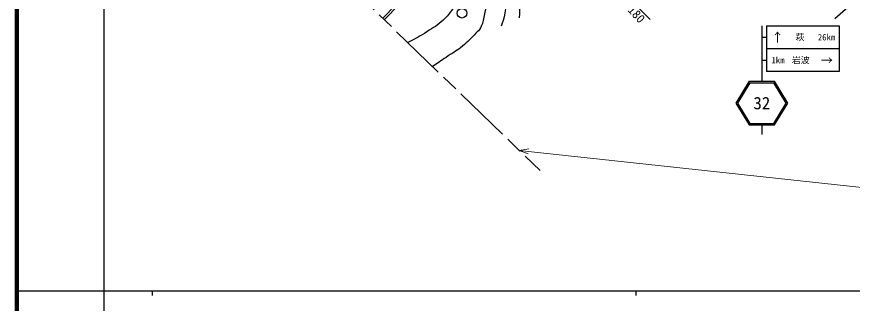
# Model space of a CAD drawing. Units: millimetres at full size, sheet at 1:1000; details may follow other scales. Extents: x 40000 to 680000, y 20000 to 380000.
# Drawn here: x 40000 to 212792, y 202409 to 261709 of the extents above; entities that cross this region are included whole.
import ezdxf
from ezdxf.enums import TextEntityAlignment as Align

# ---------------------------------------------------------------- set-up
doc = ezdxf.new("R2010")
doc.units = ezdxf.units.MM
doc.header["$LTSCALE"] = 1000
doc.linetypes.add('CHAIN', pattern=[18.5, 12, -1.5, 3.5, -1.5])
for name, color, linetype, lineweight in [('M-BGD', 7, 'Continuous', 25), ('M-BMK', 2, 'CHAIN', 13), ('M-STR-HTXT', 7, 'Continuous', 13), ('M-STR-STRC', 7, 'Continuous', 25), ('M-TTL', 2, 'Continuous', 140), ('M-TTL-BAND', 7, 'Continuous', 25)]:
    doc.layers.add(name, color=color, linetype=linetype, lineweight=lineweight)
doc.styles.add('ＭＳ ゴシック', font='')
doc.styles.get('ＭＳ ゴシック').set_extended_font_data('MS Gothic')

msp = doc.modelspace()

# ---------------------------------------------------------------- linework, layer by layer
at = {"layer": 'M-BGD'}
msp.add_line((170982, 261148), (139826, 291976), dxfattribs=at)
for points in [[(216248, 311092), (211195, 312855), (205722, 314261), (202412, 314893), (200027, 315273), (196965, 315558), (193738, 315546), (189011, 314798), (183504, 313503), (180105, 312357), (177270, 311242), (171712, 308519), (166523, 305599), (161863, 302834), (158987, 300942), (143387, 289842), (131301, 277442), (115682, 261400)], [(216060, 310628), (211050, 312376), (205613, 313773), (202325, 314401), (199964, 314776), (196943, 315058), (193451, 315045), (189098, 314356), (183628, 313070), (180259, 311934), (177452, 310830), (171922, 308120), (169356, 306677), (166748, 305210), (162102, 302452), (159242, 300571), (143681, 289498), (131623, 277128), (116006, 261087)]]:
    msp.add_lwpolyline(points, dxfattribs=at)
for points, knots in [([(156955, 289355), (156111, 288139), (155856, 287755), (155025, 286835), (154298, 286028), (153863, 285596), (153033, 284895), (152001, 284024), (151319, 283667), (150257, 282832), (148701, 281608), (147600, 281136), (146353, 279597), (145447, 278479), (144892, 277821), (144415, 276463), (143730, 274512), (143470, 273336), (143388, 271270), (143332, 269854), (143603, 269069), (143721, 267657), (143831, 266336), (143954, 265599), (143981, 264275), (144003, 263191), (143993, 262811), (143926, 261500)], [0, 0, 0, 0, 1, 1, 1, 2, 2, 2, 3, 3, 3, 4, 4, 4, 5, 5, 5, 6, 6, 6, 7, 7, 7, 8, 8, 8, 9, 9, 9, 9]), ([(149407, 287305), (148171, 286487), (147834, 286266), (146859, 285552), (145946, 284884), (145346, 284601), (144567, 283780), (143650, 282812), (143277, 282142), (142566, 281014), (141965, 280061), (141559, 279543), (141191, 278478), (140899, 277634), (140842, 277123), (140751, 276235), (140605, 274796), (140708, 273978), (140694, 272532), (140677, 270915), (140521, 270001), (140674, 268391), (140781, 267269), (141101, 266674), (141180, 265549), (141278, 264167), (141138, 263371), (140843, 262017), (140645, 261111), (140551, 260768), (140187, 259736)], [0, 0, 0, 0, 1, 1, 1, 2, 2, 2, 3, 3, 3, 4, 4, 4, 5, 5, 5, 6, 6, 6, 7, 7, 7, 8, 8, 8, 9, 9, 9, 10, 10, 10, 10]), ([(145906, 286354), (145614, 286057), (145492, 285969), (145204, 285751), (144470, 285194), (143889, 285167), (143071, 284744), (142372, 284382), (141943, 284232), (141306, 283769), (140775, 283384), (140443, 283176), (140061, 282643), (139481, 281836), (139479, 281206), (139164, 280263), (138573, 278497), (138243, 277500), (137865, 275676), (137499, 273906), (137315, 272901), (137181, 271098), (137062, 269481), (137222, 268567), (137155, 266948), (137073, 264986), (137088, 263864), (136681, 261943), (136465, 260923), (136379, 260314), (135887, 259395), (135624, 258901), (135340, 258714), (134962, 258302), (133941, 257187), (133339, 256584), (132190, 255603), (131125, 254694), (130385, 254374), (129228, 253587), (127972, 252732), (127579, 252465), (126011, 251397)], [0, 0, 0, 0, 1, 1, 1, 2, 2, 2, 3, 3, 3, 4, 4, 4, 5, 5, 5, 6, 6, 6, 7, 7, 7, 8, 8, 8, 9, 9, 9, 10, 10, 10, 11, 11, 11, 12, 12, 12, 13, 13, 13, 14, 14, 14, 14]), ([(135882, 281498), (135171, 280189), (134896, 279716), (134551, 278472), (134244, 277361), (134264, 276697), (134108, 275555), (133872, 273822), (133875, 272832), (133558, 271113), (133317, 269806), (133145, 269070), (132672, 267829), (132142, 266437), (131752, 265681), (130939, 264433), (130000, 262991), (129407, 262202), (128170, 261006), (127015, 259889), (126181, 259475), (124834, 258600), (123348, 257635), (122787, 257349), (120893, 256354)], [0, 0, 0, 0, 1, 1, 1, 2, 2, 2, 3, 3, 3, 4, 4, 4, 5, 5, 5, 6, 6, 6, 7, 7, 7, 8, 8, 8, 8])]:
    msp.add_open_spline(points, degree=3, knots=knots, dxfattribs=at)
at = {"layer": 'M-BMK'}
msp.add_line((78697, 297221), (148227, 229881), dxfattribs=at)
at = {"layer": 'M-STR-HTXT'}
for p, q in [((145906, 234349), (143930, 234043)), ((143930, 234043), (326705, 214248)), ((143930, 234043), (145795, 233320))]:
    msp.add_line(p, q, dxfattribs=at)
at = {"layer": 'M-STR-STRC'}
for p, q in [((243125, 290966), (209148, 261271)), ((194085, 259837), (194085, 248337)), ((195085, 259837), (210085, 259837)), ((195085, 259837), (195085, 250337)), ((210085, 259837), (210085, 250337)), ((194085, 257462), (195085, 257462)), ((210085, 255087), (195085, 255087)), ((194085, 252712), (195085, 252712)), ((210085, 250337), (195085, 250337)), ((191449, 248337), (188685, 243837)), ((191617, 248037), (189037, 243837)), ((191449, 248337), (196721, 248337)), ((191617, 248037), (196553, 248037)), ((199133, 243837), (196553, 248037)), ((199485, 243837), (196721, 248337)), ((188685, 243837), (191449, 239337)), ((189037, 243837), (191617, 239637)), ((196553, 239637), (199133, 243837)), ((196721, 239337), (199485, 243837)), ((191449, 239337), (196721, 239337)), ((191617, 239637), (196553, 239637)), ((194085, 239337), (194085, 237337))]:
    msp.add_line(p, q, dxfattribs=at)
msp.add_circle((132087, 262436), 1000, dxfattribs=at)
at = {"layer": 'M-TTL'}
msp.add_line((40000, 380000), (40000, 20000), dxfattribs=at)
at = {"layer": 'M-TTL-BAND'}
for p, q in [((58000, 370000), (58000, 20000)), ((40000, 205000), (579000, 205000)), ((68000, 205000), (68000, 204000)), ((168000, 205000), (168000, 204000))]:
    msp.add_line(p, q, dxfattribs=at)

# ---------------------------------------------------------------- texts
at = {"layer": 'M-BGD', "style": 'ＭＳ ゴシック'}
msp.add_text('R=180', height=1833, rotation=312.532, dxfattribs=at).set_placement((164158, 264436), align=Align.BOTTOM_LEFT)
at = {"layer": 'M-STR-STRC', "style": 'ＭＳ ゴシック'}
for s, height, p in [('↑', 1833, (197324, 257462)), ('萩', 1320, (201985, 257462)), ('岩波', 1320, (202126, 252712)), ('32', 2566, (194085, 243837))]:
    msp.add_text(s, height=height, dxfattribs=at).set_placement(p, align=Align.MIDDLE_CENTER)
for s, p in [('26km', (209261, 257462)), ('1km', (198776, 252712))]:
    msp.add_text(s, height=1320, dxfattribs=at).set_placement(p, align=Align.MIDDLE_RIGHT)
msp.add_text('↑', height=1833, rotation=270, dxfattribs=at).set_placement((207501, 252712), align=Align.MIDDLE_CENTER)

doc.saveas('drawing.dxf')
